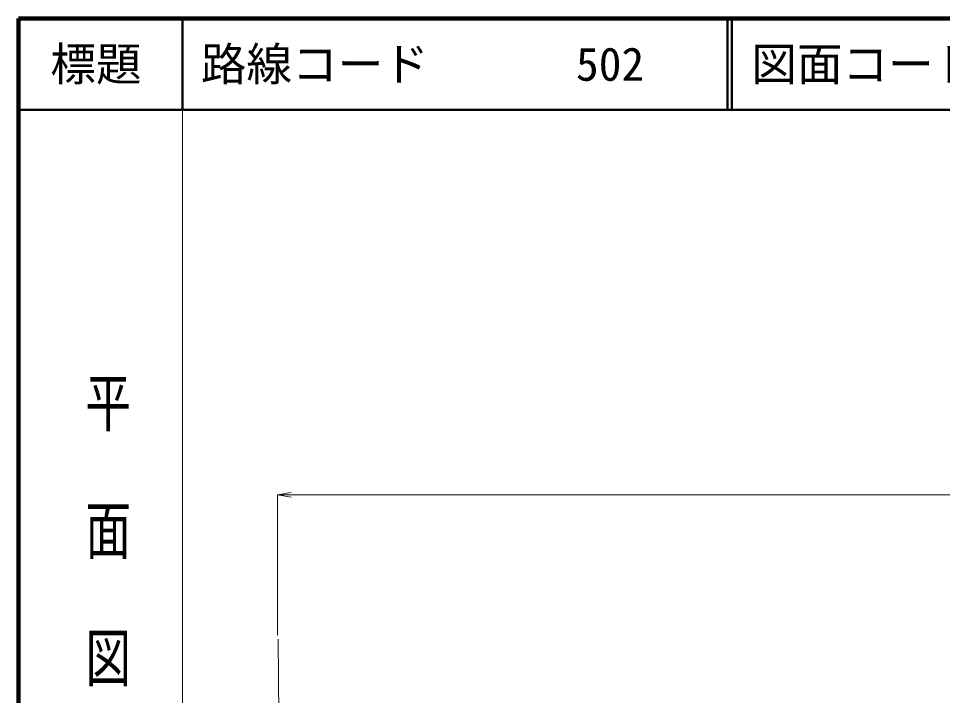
# Model space of a CAD drawing. Units: millimetres, scale not verified. Extents: x 40000 to 680000, y 20000 to 380000.
# Drawn here: x 40000 to 141341, y 305754 to 380000 of the extents above; entities that cross this region are included whole.
import ezdxf
from ezdxf.enums import TextEntityAlignment as Align

# ---------------------------------------------------------------- set-up
doc = ezdxf.new("R2010")
doc.units = ezdxf.units.MM
doc.header["$LTSCALE"] = 1000
doc.linetypes.add('CHAIN', pattern=[18.5, 12, -1.5, 3.5, -1.5])
for name, color, linetype, lineweight in [('M-BMK', 2, 'CHAIN', 13), ('M-STR-HTXT', 7, 'Continuous', 13), ('M-TTL', 2, 'Continuous', 140), ('M-TTL-BAND', 7, 'Continuous', 13), ('M-TTL-LINE', 7, 'Continuous', 50)]:
    doc.layers.add(name, color=color, linetype=linetype, lineweight=lineweight)
doc.layers.add('M-TTL-TXT', color=7, linetype='Continuous')
doc.styles.add('@ＭＳ ゴシック', font='')
doc.styles.add('ＭＳ ゴシック', font='')
doc.styles.get('@ＭＳ ゴシック').set_extended_font_data('@MS Gothic')
doc.styles.get('ＭＳ ゴシック').set_extended_font_data('MS Gothic')

msp = doc.modelspace()

# ---------------------------------------------------------------- linework, layer by layer
at = {"layer": 'M-BMK'}
msp.add_line((68489, 311919), (68716, 279178), dxfattribs=at)
at = {"layer": 'M-STR-HTXT'}
for p, q in [((68413, 327750), (69913, 328000)), ((68413, 312390), (68413, 327750)), ((68413, 327750), (280214, 327750)), ((68413, 327750), (69913, 327500))]:
    msp.add_line(p, q, dxfattribs=at)
at = {"layer": 'M-TTL'}
for p, q in [((40000, 380000), (40000, 20000)), ((680000, 380000), (40000, 380000))]:
    msp.add_line(p, q, dxfattribs=at)
at = {"layer": 'M-TTL-BAND'}
msp.add_line((58000, 370000), (58000, 20000), dxfattribs=at)
at = {"layer": 'M-TTL-LINE'}
for p, q in [((58000, 380000), (58000, 370000)), ((117750, 380000), (117750, 370000)), ((118250, 380000), (118250, 370000)), ((40000, 370000), (680000, 370000))]:
    msp.add_line(p, q, dxfattribs=at)

# ---------------------------------------------------------------- texts
at = {"layer": 'M-TTL-BAND', "style": '@ＭＳ ゴシック', "width": 1.4}
msp.add_text('平  面  図', height=3666, rotation=270, dxfattribs=at).set_placement((49777, 306475), align=Align.MIDDLE_RIGHT)
at = {"layer": 'M-TTL-TXT', "style": 'ＭＳ ゴシック'}
msp.add_text('標題', height=3666, dxfattribs=at).set_placement((48500, 375000), align=Align.MIDDLE_CENTER)
for s, p in [('路線コード', (60000, 375000)), ('図面コード', (120380, 375000)), ('502', (101142, 375000))]:
    msp.add_text(s, height=3666, dxfattribs=at).set_placement(p, align=Align.MIDDLE_LEFT)

doc.saveas('drawing.dxf')
